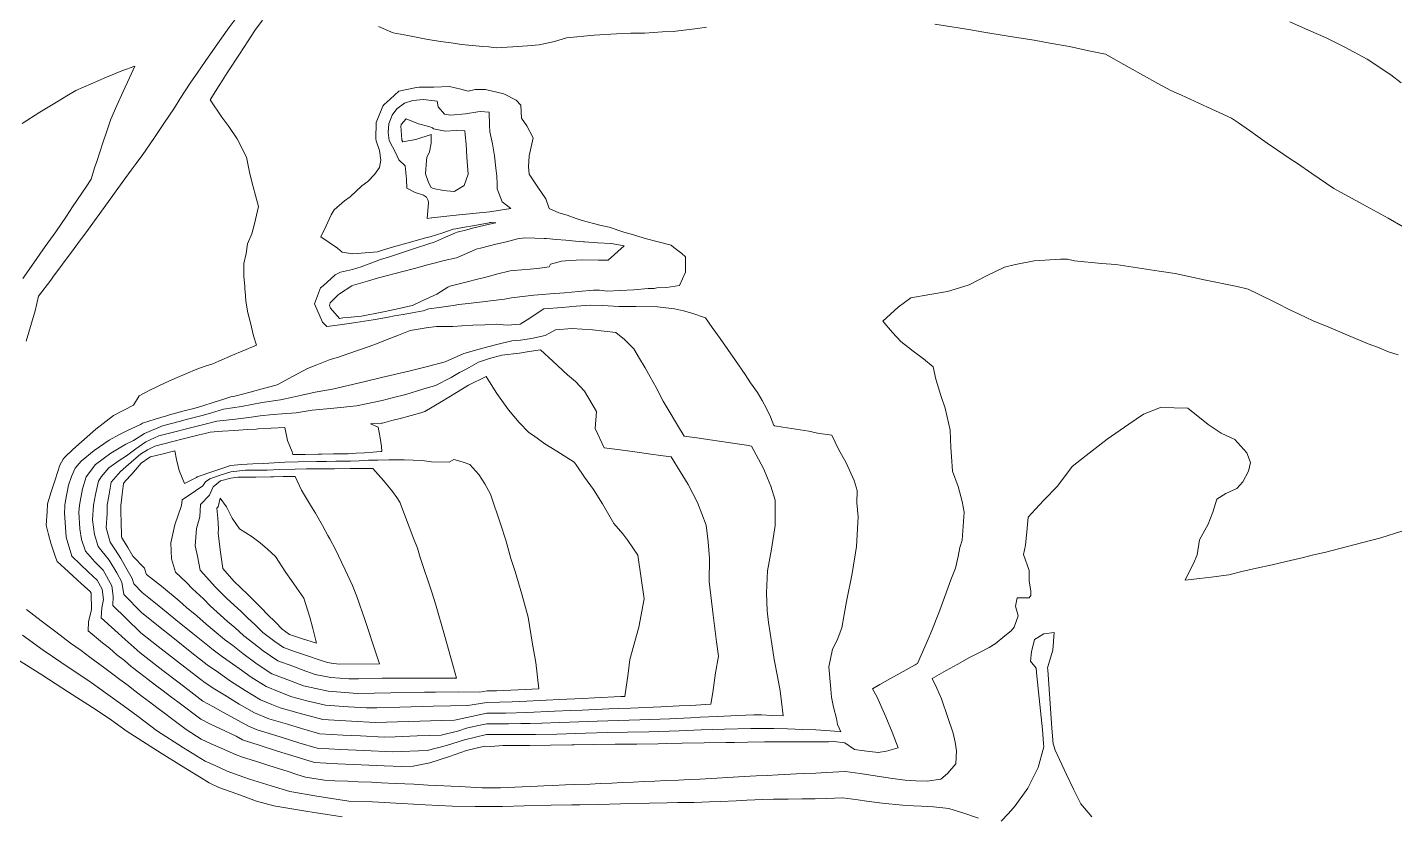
# Model space of a CAD drawing. Header units: inches. Extents: x 11351264 to 11356330, y 6702313 to 6706468.
# Drawn here: x 11355333.5 to 11355670.8, y 6706078.4 to 6706273.3 of the extents above; entities that cross this region are included whole.
import ezdxf

# ---------------------------------------------------------------- set-up
doc = ezdxf.new("R2010")
doc.units = ezdxf.units.IN
doc.header["$MEASUREMENT"] = 0
doc.layers.add('Shumate_Contours_clip1', color=7, linetype='Continuous', lineweight=0)

msp = doc.modelspace()

# ---------------------------------------------------------------- linework, layer by layer
at = {"layer": 'Shumate_Contours_clip1'}
for points, elevation in [([(11355333.13, 6706195.79), (11355334.44, 6706200.26), (11355335.35, 6706203.3), (11355336.21, 6706206.94), (11355339.21, 6706210.9), (11355339.72, 6706211.61), (11355342.11, 6706214.79), (11355345, 6706218.67), (11355346.6, 6706220.85), (11355347.86, 6706222.54), (11355350.7, 6706226.4), (11355353.44, 6706230.26), (11355356.86, 6706234.97), (11355359.08, 6706238.02), (11355360.28, 6706239.66), (11355361.91, 6706241.89), (11355363.58, 6706244.3), (11355364.98, 6706246.35), (11355367.16, 6706249.59), (11355369.73, 6706253.45), (11355371.16, 6706255.7), (11355373.61, 6706259.48), (11355375.48, 6706262.18), (11355377.35, 6706264.88), (11355380.4, 6706269.2), (11355381.35, 6706270.6), (11355383.19, 6706273.13), (11355384.88, 6706275.48)], 1378), ([(11355671.69, 6706192.41), (11355669.32, 6706193.21), (11355666.56, 6706194.33), (11355664.32, 6706195.13), (11355658.98, 6706197.4), (11355654.6, 6706199.27), (11355650.7, 6706200.88), (11355647.23, 6706202.46), (11355644.99, 6706203.56), (11355641.76, 6706205.16), (11355637.22, 6706207.39), (11355634.71, 6706208.62), (11355631.93, 6706209.35), (11355623.78, 6706210.96), (11355616.63, 6706212.54), (11355612.73, 6706213.07), (11355601.99, 6706214.77), (11355598.52, 6706214.99), (11355591.8, 6706215.61), (11355590.1, 6706216.03), (11355588.33, 6706216.05), (11355581.9, 6706215.65), (11355577.23, 6706214.76), (11355574.54, 6706214.07), (11355570.13, 6706211.97), (11355565.81, 6706209.73), (11355563.46, 6706208.99), (11355560.51, 6706208.11), (11355556.13, 6706207.35), (11355551.43, 6706206.52), (11355548.35, 6706204.19), (11355544.52, 6706200.75), (11355546.95, 6706197.95), (11355548.96, 6706195.7), (11355552.03, 6706193.38), (11355554.54, 6706191.46), (11355556.97, 6706189.51), (11355557.6, 6706186.47), (11355558.87, 6706182.38), (11355559.95, 6706179.28), (11355561.14, 6706173.89), (11355561.33, 6706169.56), (11355561.44, 6706167.34), (11355561.75, 6706163.73), (11355563.08, 6706159.95), (11355564.13, 6706156.25), (11355564.59, 6706153.57), (11355564.1, 6706146.74), (11355563.52, 6706144.91), (11355563.11, 6706142.66), (11355562.44, 6706139.81), (11355561.35, 6706136.94), (11355559.8, 6706132.83), (11355558.33, 6706128.74), (11355556.6, 6706124.44), (11355555.68, 6706122.28), (11355554.86, 6706120.41), (11355553.09, 6706116.23), (11355552.77, 6706116.06), (11355552.55, 6706115.94), (11355549.58, 6706114.31), (11355546.42, 6706112.57), (11355543.81, 6706111.06), (11355542.01, 6706110.01), (11355543.06, 6706108.13), (11355545.26, 6706103.13), (11355546.84, 6706099.33), (11355548.35, 6706095.43), (11355545.4, 6706094.62), (11355543.41, 6706094.27), (11355539.96, 6706094.7), (11355537.52, 6706095.05), (11355535.12, 6706096.7), (11355532.41, 6706096.98), (11355531.11, 6706096.93), (11355528.45, 6706096.92), (11355525.78, 6706096.91), (11355522.47, 6706096.9), (11355520.59, 6706096.95), (11355517.95, 6706096.92), (11355515.31, 6706096.89), (11355511.15, 6706096.83), (11355507.94, 6706096.79), (11355505.78, 6706096.75), (11355500.41, 6706096.66), (11355495.03, 6706096.58), (11355491.13, 6706096.52), (11355489.09, 6706096.45), (11355483.8, 6706096.38), (11355478.51, 6706096.31), (11355473.22, 6706096.25), (11355468.36, 6706096.19), (11355467.8, 6706096.17), (11355462.55, 6706096.11), (11355457.42, 6706096.05), (11355450.8, 6706095.98), (11355446.86, 6706095.66), (11355446.23, 6706095.82), (11355441.78, 6706094.77), (11355437.58, 6706093.34), (11355432.77, 6706091.75), (11355428.64, 6706090.91), (11355425.87, 6706090.8), (11355421.52, 6706090.99), (11355415.79, 6706091.25), (11355410.05, 6706091.51), (11355404.31, 6706091.78), (11355399.75, 6706093.19), (11355395.2, 6706094.63), (11355390.65, 6706096.07), (11355387.31, 6706097.13), (11355386.55, 6706097.45), (11355385, 6706098.28), (11355381.11, 6706100.11), (11355378.67, 6706101.3), (11355376.23, 6706102.49), (11355374.25, 6706103.99), (11355372.52, 6706105.31), (11355370.6, 6706106.77), (11355368.81, 6706108.12), (11355366.94, 6706109.53), (11355365.09, 6706110.94), (11355363.29, 6706112.3), (11355361.14, 6706113.97), (11355359.11, 6706115.51), (11355357.42, 6706116.98), (11355355.54, 6706118.4), (11355353.71, 6706120.04), (11355352.01, 6706121.33), (11355348.5, 6706124.28), (11355348.53, 6706126.58), (11355349.26, 6706129.59), (11355349.18, 6706133.61), (11355348.94, 6706134.04), (11355346.82, 6706135.96), (11355344.7, 6706137.87), (11355342.59, 6706139.8), (11355340.79, 6706141.41), (11355340.4, 6706142.5), (11355339.28, 6706145.92), (11355338.66, 6706148.11), (11355338.13, 6706150.38), (11355338.32, 6706153.67), (11355338.43, 6706155.68), (11355339.37, 6706158.63), (11355340.31, 6706161.59), (11355341.49, 6706165.24), (11355342.29, 6706166.69), (11355342.68, 6706167.2), (11355344.69, 6706169.05), (11355350.39, 6706174.13), (11355354.74, 6706177.44), (11355359.65, 6706180.06), (11355361.08, 6706182.35), (11355363.71, 6706183.69), (11355367.48, 6706185.52), (11355369.84, 6706186.57), (11355375.31, 6706188.89), (11355377.37, 6706189.62), (11355379.25, 6706190.24), (11355380.69, 6706190.85), (11355384.09, 6706192.33), (11355386.43, 6706193.34), (11355389.98, 6706194.87), (11355389.29, 6706197.14), (11355388.49, 6706200.33), (11355387.82, 6706202.78), (11355387.38, 6706205.67), (11355387.18, 6706208.18), (11355387.13, 6706208.56), (11355387.1, 6706208.85), (11355387.09, 6706209.43), (11355386.91, 6706211.75), (11355386.91, 6706215), (11355387.47, 6706217.43), (11355387.75, 6706219.84), (11355388.85, 6706222.31), (11355389.48, 6706224.78), (11355390.45, 6706229.09), (11355389.76, 6706231.78), (11355389.17, 6706233.88), (11355388.31, 6706237.12), (11355387.52, 6706241.2), (11355385.23, 6706245.73), (11355383.16, 6706248.79), (11355381.45, 6706251.09), (11355378.56, 6706255.4), (11355380.78, 6706258.95), (11355381.54, 6706260.1), (11355382.79, 6706262.08), (11355385.79, 6706266.7), (11355387.91, 6706269.94), (11355389.58, 6706272.48), (11355391.44, 6706275.02)], 1380), ([(11355501.01, 6706273.29), (11355498.82, 6706273.03), (11355492.84, 6706272.27), (11355490.16, 6706272.16), (11355485.71, 6706271.88), (11355482.37, 6706271.81), (11355478.86, 6706271.65), (11355473.3, 6706271.35), (11355466.5, 6706270.69), (11355463.53, 6706269.83), (11355459.74, 6706269), (11355456.89, 6706268.72), (11355453.22, 6706268.49), (11355449.15, 6706268.2), (11355447.29, 6706268.44), (11355445.82, 6706268.53), (11355440.56, 6706269.09), (11355438.05, 6706269.43), (11355435.43, 6706269.79), (11355431.89, 6706270.37), (11355427.31, 6706271.26), (11355423.75, 6706271.96), (11355420.08, 6706273.47)], 1382), ([(11355676.6, 6706221.92), (11355669.2, 6706226.17), (11355662.88, 6706229.65), (11355655.79, 6706233.52), (11355650.41, 6706237.22), (11355646.87, 6706239.65), (11355645.02, 6706240.86), (11355641.89, 6706242.93), (11355639.34, 6706244.71), (11355637.05, 6706246.31), (11355634.98, 6706247.81), (11355632.26, 6706249.73), (11355630.59, 6706250.9), (11355624.68, 6706253.62), (11355618.19, 6706256.57), (11355615.61, 6706257.71), (11355612.35, 6706259.42), (11355605.35, 6706263.4), (11355599.48, 6706266.66), (11355595.36, 6706267.47), (11355590.62, 6706268.54), (11355585.73, 6706269.39), (11355581.85, 6706270.11), (11355575.98, 6706271.06), (11355568.49, 6706272.27), (11355566.22, 6706272.7), (11355557.37, 6706274.07)], 1382), ([(11355672.41, 6706259.57), (11355669.86, 6706261.59), (11355664.06, 6706265.46), (11355658.56, 6706268.37), (11355653.95, 6706270.69), (11355649.6, 6706272.62), (11355644.96, 6706274.68)], 1384), ([(11355332.35, 6706211.27), (11355334.49, 6706214.33), (11355337.88, 6706219.18), (11355340.47, 6706222.82), (11355343.11, 6706226.68), (11355344.63, 6706228.94), (11355347.99, 6706233.92), (11355349.24, 6706235.79), (11355350.03, 6706238.58), (11355350.59, 6706240.21), (11355352.06, 6706244.79), (11355353.03, 6706247.64), (11355354.09, 6706250.59), (11355355.53, 6706254.01), (11355357.07, 6706257.41), (11355358.63, 6706260.8), (11355360.01, 6706263.73), (11355356.77, 6706262.51), (11355353.01, 6706260.98), (11355349.23, 6706259.35), (11355345.45, 6706257.67), (11355343.19, 6706256.38), (11355341.03, 6706255.1), (11355336.57, 6706252.34), (11355332.21, 6706249.52)], 1376), ([(11355672.6, 6706148.9), (11355667.42, 6706147.29), (11355662.95, 6706146.1), (11355656.93, 6706144.57), (11355653.8, 6706143.76), (11355650.45, 6706142.99), (11355648.29, 6706142.43), (11355644.01, 6706141.43), (11355640.6, 6706140.65), (11355636.76, 6706139.77), (11355633.12, 6706138.93), (11355629.92, 6706138.17), (11355625.53, 6706137.57), (11355622.75, 6706137.23), (11355619.1, 6706136.8), (11355620.22, 6706139.03), (11355621.19, 6706140.98), (11355622.1, 6706143.06), (11355622.67, 6706146.77), (11355624.8, 6706150.68), (11355625.99, 6706153.58), (11355626.95, 6706156.85), (11355629.13, 6706158.19), (11355631.91, 6706159.44), (11355633.39, 6706161.06), (11355634.76, 6706163.77), (11355635.24, 6706165.9), (11355634.38, 6706168.27), (11355631.42, 6706171.58), (11355628.02, 6706173.14), (11355624.83, 6706175.25), (11355619.78, 6706179.28), (11355613.02, 6706179.45), (11355608.82, 6706177.79), (11355605.21, 6706175.33), (11355599.91, 6706171.66), (11355594.69, 6706167.61), (11355591.26, 6706164.88), (11355587.62, 6706160.05), (11355584.23, 6706156.56), (11355582.21, 6706154.35), (11355580.39, 6706152.39), (11355580.13, 6706149.68), (11355579.72, 6706145.43), (11355579.25, 6706143.17), (11355580.65, 6706139.18), (11355580.63, 6706136.7), (11355581.06, 6706134.09), (11355581.06, 6706133.01), (11355580.61, 6706132.44), (11355577.67, 6706132.49), (11355577.23, 6706130.4), (11355577.92, 6706128.03), (11355576.96, 6706125.26), (11355576.23, 6706124.3), (11355574.65, 6706123.06), (11355572.21, 6706121.1), (11355570.73, 6706120.22), (11355568.37, 6706119), (11355565.95, 6706117.73), (11355562.87, 6706115.99), (11355560.2, 6706114.52), (11355556.68, 6706112.56), (11355557.83, 6706110.19), (11355559.04, 6706107.5), (11355560.59, 6706102.89), (11355561.88, 6706099.04), (11355562.42, 6706096.85), (11355562.7, 6706094.72), (11355562.56, 6706091.5), (11355560.45, 6706089.07), (11355558.87, 6706087.69), (11355555.51, 6706087.19), (11355552.69, 6706087.33), (11355550.04, 6706087.47), (11355549.37, 6706087.54), (11355546.35, 6706087.99), (11355542.64, 6706088.53), (11355538.93, 6706089.08), (11355535.22, 6706089.62), (11355530.62, 6706089.36), (11355527.97, 6706089.21), (11355525.32, 6706089.07), (11355523.2, 6706089.04), (11355518.67, 6706088.79), (11355515.98, 6706088.65), (11355513.29, 6706088.5), (11355508.93, 6706088.26), (11355506.27, 6706088.11), (11355503.61, 6706087.96), (11355499.41, 6706087.73), (11355496.77, 6706087.6), (11355494.13, 6706087.47), (11355491.02, 6706087.4), (11355488.24, 6706087.25), (11355485.62, 6706087.14), (11355482.93, 6706086.99), (11355480.23, 6706086.89), (11355477.63, 6706086.74), (11355474.83, 6706086.63), (11355472.32, 6706086.5), (11355468.45, 6706086.41), (11355466.21, 6706086.3), (11355463.03, 6706086.17), (11355460.88, 6706086.05), (11355457.6, 6706085.91), (11355455.55, 6706085.81), (11355450.22, 6706085.56), (11355445.68, 6706085.58), (11355440.07, 6706085.87), (11355438.04, 6706085.96), (11355434.45, 6706086.15), (11355432.31, 6706086.25), (11355428.83, 6706086.43), (11355426.57, 6706086.54), (11355424.22, 6706086.65), (11355420.83, 6706086.82), (11355418.38, 6706086.93), (11355415.09, 6706087.07), (11355412.56, 6706087.19), (11355409.35, 6706087.32), (11355406.75, 6706087.44), (11355402.12, 6706088.19), (11355400.18, 6706088.8), (11355397.57, 6706089.64), (11355395.63, 6706090.26), (11355393.02, 6706091.09), (11355391.08, 6706091.71), (11355388.46, 6706092.53), (11355386.54, 6706093.15), (11355384.81, 6706093.78), (11355381.28, 6706095.37), (11355378.83, 6706096.46), (11355376.38, 6706097.55), (11355372.61, 6706099.93), (11355370.97, 6706101.18), (11355369.03, 6706102.66), (11355367.3, 6706103.97), (11355365.43, 6706105.39), (11355363.63, 6706106.76), (11355361.82, 6706108.12), (11355359.94, 6706109.54), (11355357.98, 6706111.04), (11355356.25, 6706112.31), (11355354.23, 6706113.85), (11355352.57, 6706115.08), (11355348.88, 6706117.86), (11355346.73, 6706119.5), (11355344.1, 6706121.3), (11355340.48, 6706124.05), (11355336.87, 6706126.8), (11355333.26, 6706129.56)], 1378), ([(11355568.14, 6706078.06), (11355564.48, 6706079.3), (11355560.81, 6706080.46), (11355557.02, 6706080.9), (11355554.11, 6706081.03), (11355552.06, 6706081.12), (11355549.42, 6706081.25), (11355544.38, 6706081.79), (11355540.55, 6706082.29), (11355538.37, 6706082.6), (11355534.65, 6706083.07), (11355530.54, 6706082.93), (11355527.86, 6706082.87), (11355524.67, 6706082.85), (11355521.17, 6706082.79), (11355517.59, 6706082.76), (11355514.92, 6706082.66), (11355511, 6706082.51), (11355508.31, 6706082.38), (11355504.44, 6706082.19), (11355501.78, 6706082.09), (11355497.95, 6706081.95), (11355493.99, 6706081.92), (11355491.34, 6706081.86), (11355486.97, 6706081.82), (11355479.81, 6706081.59), (11355474.46, 6706081.43), (11355469.81, 6706081.39), (11355467.77, 6706081.35), (11355462.68, 6706081.31), (11355456.06, 6706081.1), (11355450.72, 6706080.93), (11355443.92, 6706080.97), (11355438.32, 6706081.01), (11355431.58, 6706081.38), (11355425.85, 6706081.71), (11355418.58, 6706082.07), (11355412.8, 6706082.3), (11355404.86, 6706083.5), (11355398.2, 6706084.65), (11355393.61, 6706086.07), (11355388.29, 6706087.68), (11355385.75, 6706088.62), (11355382.75, 6706089.71), (11355379.78, 6706091.08), (11355377.33, 6706092.18), (11355371.96, 6706095.48), (11355365.36, 6706099.71), (11355360.78, 6706103.16), (11355357.06, 6706105.89), (11355353.32, 6706108.59), (11355348.64, 6706111.99), (11355343.79, 6706115.21), (11355341.74, 6706116.61), (11355337.32, 6706119.52), (11355332.29, 6706123.28)], 1376), ([(11355596.1, 6706078.39), (11355593.41, 6706081.59), (11355591.6, 6706085.23), (11355589.84, 6706088.87), (11355588.11, 6706092.53), (11355587.05, 6706094.88), (11355586.69, 6706095.96), (11355586.57, 6706096.41), (11355586.24, 6706100.33), (11355585.87, 6706105.12), (11355585.54, 6706109.9), (11355585.21, 6706114.67), (11355585.18, 6706115.18), (11355586.45, 6706119.52), (11355586.81, 6706123.92), (11355584.22, 6706123.61), (11355581.95, 6706122.14), (11355581.25, 6706119.11), (11355580.96, 6706116.85), (11355582.37, 6706115.08), (11355582.42, 6706114), (11355582.9, 6706109.28), (11355583.41, 6706104.57), (11355583.91, 6706099.86), (11355584.19, 6706096.47), (11355584.22, 6706095.69), (11355582.83, 6706090.57), (11355580.29, 6706085.45), (11355577.18, 6706081.09), (11355575.55, 6706079.19), (11355573.7, 6706077.31)], 1376), ([(11355411.16, 6706078.37), (11355404.8, 6706079.38), (11355402.69, 6706079.72), (11355394.29, 6706081.13), (11355390.01, 6706082.29), (11355386.72, 6706083.48), (11355383.71, 6706084.57), (11355380.7, 6706085.65), (11355378.28, 6706086.82), (11355375.92, 6706088.27), (11355371.48, 6706091.01), (11355366.49, 6706094.13), (11355364.68, 6706095.27), (11355358.05, 6706099.49), (11355354.18, 6706102.23), (11355350.46, 6706104.8), (11355343.62, 6706109.19), (11355337, 6706113.43), (11355330.34, 6706117.69)], 1374)]:
    msp.add_lwpolyline(points, dxfattribs=dict(at, elevation=elevation))
for points, elevation in [([(11355404.33, 6706205.06), (11355405.82, 6706208.96), (11355406.48, 6706209.47), (11355409.44, 6706212.18), (11355410.72, 6706212.88), (11355413.72, 6706213.55), (11355415.81, 6706214.16), (11355417.77, 6706214.89), (11355420.63, 6706215.98), (11355422.57, 6706216.57), (11355425.55, 6706217.53), (11355428.52, 6706218.5), (11355432.99, 6706219.98), (11355433.67, 6706220.19), (11355436.62, 6706221.49), (11355439.12, 6706222.6), (11355439.48, 6706222.74), (11355441.55, 6706223.26), (11355443.63, 6706223.77), (11355447.52, 6706224.74), (11355447.86, 6706224.82), (11355449.03, 6706225.04), (11355447.81, 6706225.1), (11355447.6, 6706225.08), (11355447.37, 6706225.06), (11355443.41, 6706224.32), (11355441.29, 6706223.93), (11355439.17, 6706223.55), (11355438.52, 6706223.43), (11355435.94, 6706222.56), (11355432.85, 6706221.58), (11355431.69, 6706221.32), (11355427.39, 6706220.11), (11355424.39, 6706219.24), (11355421.37, 6706218.35), (11355419.83, 6706217.84), (11355414.84, 6706217.43), (11355413.65, 6706217.35), (11355411.11, 6706217.76), (11355409.98, 6706218.75), (11355405.87, 6706221.57), (11355407.17, 6706224.31), (11355408.43, 6706227), (11355409.15, 6706228.28), (11355411.73, 6706230.45), (11355413.1, 6706231.47), (11355416.01, 6706234.2), (11355417.45, 6706235.24), (11355419.12, 6706236.99), (11355420.32, 6706238.69), (11355420.69, 6706240.48), (11355420.31, 6706242.86), (11355419.52, 6706245.23), (11355419.45, 6706245.8), (11355419.49, 6706249.83), (11355421.18, 6706253.8), (11355421.48, 6706254.21), (11355422.98, 6706255.59), (11355425.11, 6706257.51), (11355429.49, 6706258.45), (11355430.16, 6706258.5), (11355431.65, 6706258.5), (11355433.79, 6706258.55), (11355437.59, 6706258.65), (11355440.38, 6706258.03), (11355442.18, 6706257.54), (11355443.96, 6706257.96), (11355446.51, 6706257.97), (11355451.03, 6706256.84), (11355454.1, 6706255.34), (11355455.2, 6706254.06), (11355455.35, 6706250.83), (11355456.68, 6706249), (11355458.22, 6706245.98), (11355457.29, 6706241.53), (11355457.1, 6706238.89), (11355457.26, 6706237.08), (11355459.43, 6706233.86), (11355461.42, 6706230.96), (11355462.17, 6706228.56), (11355464.62, 6706227.49), (11355466.61, 6706226.95), (11355468.85, 6706226.12), (11355470.33, 6706225.57), (11355474.71, 6706224.48), (11355477.04, 6706223.97), (11355480.61, 6706222.72), (11355482.4, 6706222.24), (11355486.19, 6706221.12), (11355488.75, 6706220.46), (11355492.3, 6706219.49), (11355492.96, 6706218.95), (11355494.94, 6706217.42), (11355495.87, 6706216.66), (11355495.87, 6706212.88), (11355494.34, 6706209.53), (11355491.19, 6706209.09), (11355488.79, 6706209.02), (11355488.08, 6706208.81), (11355486.6, 6706208.86), (11355483.1, 6706208.53), (11355479.74, 6706208.3), (11355476.52, 6706208.15), (11355474.61, 6706208.4), (11355473.16, 6706208.4), (11355469.47, 6706208.09), (11355465.95, 6706207.78), (11355462.42, 6706207.47), (11355460.57, 6706207.32), (11355458.4, 6706207.14), (11355454.95, 6706206.74), (11355452.94, 6706206.51), (11355451.15, 6706206.21), (11355447.76, 6706205.79), (11355445.72, 6706205.54), (11355442.2, 6706205.11), (11355439.9, 6706204.85), (11355438.5, 6706204.62), (11355435.03, 6706204.11), (11355432.51, 6706203.79), (11355431.11, 6706203.34), (11355428.38, 6706202.81), (11355426.2, 6706202.42), (11355424.08, 6706202.06), (11355422.45, 6706201.76), (11355421.16, 6706201.51), (11355418.76, 6706201.1), (11355416.68, 6706200.75), (11355414.51, 6706200.4), (11355412.88, 6706200.2), (11355410.54, 6706199.83), (11355407.38, 6706199.44), (11355406.3, 6706200.52)], 1382), ([(11355422.46, 6706247.34), (11355422.63, 6706249.48), (11355423.43, 6706251.58), (11355424.62, 6706253.16), (11355426.54, 6706254.58), (11355428.6, 6706255.23), (11355431.16, 6706255.47), (11355434.58, 6706255.08), (11355434.82, 6706253.63), (11355436.39, 6706251.86), (11355437.88, 6706251.63), (11355441.59, 6706251.97), (11355444.58, 6706252.43), (11355445.18, 6706252.51), (11355447.44, 6706252.35), (11355447.52, 6706249.15), (11355447.6, 6706247.51), (11355448.21, 6706244.53), (11355448.71, 6706241.54), (11355449.08, 6706238.53), (11355449.27, 6706236.52), (11355449.33, 6706235.76), (11355449.35, 6706235.42), (11355449.37, 6706233.4), (11355450.62, 6706230.19), (11355452.76, 6706228.56), (11355450.09, 6706228.14), (11355447.55, 6706227.75), (11355445, 6706227.52), (11355441.74, 6706227.2), (11355440.74, 6706227.06), (11355436.92, 6706226.64), (11355433.23, 6706226.26), (11355433.14, 6706226.24), (11355432.11, 6706226.11), (11355432.44, 6706229.94), (11355432.32, 6706230.56), (11355431.97, 6706231.35), (11355431.17, 6706231.83), (11355429.15, 6706232.52), (11355427.1, 6706233.56), (11355427.02, 6706235.81), (11355426.64, 6706239.07), (11355425.14, 6706240.62), (11355424.28, 6706242.39), (11355422.7, 6706245.37)], 1384), ([(11355425.63, 6706248.95), (11355425.66, 6706249.14), (11355425.72, 6706249.33), (11355426.89, 6706250.69), (11355430, 6706249.49), (11355432.52, 6706248.81), (11355433.42, 6706248.48), (11355433.64, 6706248.24), (11355436.51, 6706247.67), (11355439.27, 6706247.8), (11355441.4, 6706247.77), (11355441.44, 6706246.73), (11355441.73, 6706244.43), (11355441.92, 6706241.28), (11355442.18, 6706237.07), (11355441.27, 6706234.28), (11355438.89, 6706232.85), (11355438.78, 6706232.79), (11355438.75, 6706232.78), (11355438.71, 6706232.78), (11355438.67, 6706232.8), (11355436.1, 6706233.04), (11355433.62, 6706233.48), (11355432.98, 6706233.86), (11355432.31, 6706235.26), (11355431.72, 6706237.13), (11355431.98, 6706240.38), (11355432.02, 6706241.13), (11355432.65, 6706242.55), (11355433.11, 6706244.71), (11355433.07, 6706246.87), (11355429.29, 6706245.61), (11355426.53, 6706245.08), (11355426.1, 6706245.02), (11355425.88, 6706245.4), (11355425.83, 6706245.5)], 1386), ([(11355408.01, 6706204.64), (11355408.16, 6706205.27), (11355410.03, 6706207.14), (11355410.44, 6706207.52), (11355413.55, 6706209.5), (11355413.96, 6706209.63), (11355417.36, 6706210.62), (11355420.09, 6706211.42), (11355420.78, 6706211.64), (11355425.78, 6706212.94), (11355428.97, 6706213.78), (11355432.15, 6706214.63), (11355434.15, 6706215.19), (11355436.26, 6706215.7), (11355439.31, 6706216.43), (11355440.34, 6706216.82), (11355444.18, 6706218.49), (11355445.63, 6706218.89), (11355449.05, 6706219.73), (11355451.71, 6706220.38), (11355454.36, 6706221.04), (11355456.2, 6706221.35), (11355458.7, 6706221.28), (11355460.95, 6706221.19), (11355461.24, 6706221.18), (11355461.52, 6706221.16), (11355463.91, 6706220.95), (11355466.29, 6706220.75), (11355468.68, 6706220.54), (11355470.69, 6706220.37), (11355470.95, 6706220.34), (11355474.24, 6706220.12), (11355477.39, 6706219.93), (11355477.53, 6706219.89), (11355480.73, 6706219.37), (11355476.78, 6706215.8), (11355474.4, 6706215.79), (11355470.53, 6706215.89), (11355467.25, 6706215.72), (11355465.21, 6706215.56), (11355462.53, 6706214.8), (11355462.18, 6706214.17), (11355459.88, 6706213.88), (11355457.53, 6706213.62), (11355453.4, 6706213.25), (11355452.56, 6706213.16), (11355449.24, 6706212.32), (11355447.27, 6706211.82), (11355445.29, 6706211.32), (11355444.89, 6706211.19), (11355441.63, 6706210.36), (11355439.65, 6706209.86), (11355437.69, 6706209.38), (11355437.17, 6706209.19), (11355434.47, 6706207.44), (11355430.86, 6706205.74), (11355428.69, 6706204.72), (11355428.38, 6706204.64), (11355425.18, 6706203.91), (11355421.72, 6706203.15), (11355419.68, 6706202.74), (11355417.11, 6706202.21), (11355415.89, 6706202.02), (11355413.33, 6706201.76), (11355411.26, 6706201.55), (11355410.46, 6706201.42), (11355408.26, 6706203.97)], 1384), ([(11355342.64, 6706153.41), (11355342.67, 6706154.96), (11355342.7, 6706155.35), (11355342.86, 6706156.37), (11355343.64, 6706160.26), (11355344.36, 6706162.41), (11355345.24, 6706164.44), (11355346.71, 6706166.24), (11355349.91, 6706168.86), (11355353.62, 6706171.35), (11355356.03, 6706172.67), (11355358, 6706173.69), (11355361.4, 6706175.27), (11355361.9, 6706175.58), (11355364.99, 6706176.58), (11355367.79, 6706177.42), (11355368.53, 6706177.61), (11355372.17, 6706178.59), (11355374.22, 6706179.14), (11355376.27, 6706179.68), (11355379.76, 6706180.83), (11355381.72, 6706181.46), (11355383.68, 6706182.09), (11355384.66, 6706182.26), (11355388.44, 6706183.24), (11355391.95, 6706184.21), (11355392.35, 6706184.28), (11355395.1, 6706185.05), (11355399.02, 6706187.16), (11355402.56, 6706189.04), (11355404.91, 6706190.01), (11355408.16, 6706191.26), (11355410.2, 6706191.9), (11355412.5, 6706192.67), (11355417.51, 6706194.39), (11355419.59, 6706195.18), (11355421.84, 6706196.05), (11355425.07, 6706197.31), (11355427.94, 6706198.48), (11355431.85, 6706199.13), (11355434.41, 6706199.44), (11355438.46, 6706199.47), (11355440.68, 6706199.6), (11355443.34, 6706199.75), (11355446.37, 6706199.89), (11355449.17, 6706200.03), (11355451.81, 6706199.81), (11355455.03, 6706200), (11355456.76, 6706201.07), (11355460.86, 6706203.8), (11355465.41, 6706204.15), (11355468.9, 6706204.42), (11355472.4, 6706204.7), (11355475.48, 6706204.59), (11355479.4, 6706204.39), (11355483.63, 6706204.39), (11355488.92, 6706204.32), (11355490.98, 6706204.05), (11355493.1, 6706203.79), (11355495.38, 6706203.28), (11355497.38, 6706202.71), (11355500.78, 6706201.56), (11355502.39, 6706199.19), (11355504.42, 6706196.46), (11355508.14, 6706191.04), (11355510.55, 6706187.56), (11355511.85, 6706185.56), (11355513.61, 6706183.12), (11355514.75, 6706181.21), (11355515.84, 6706179.24), (11355516.81, 6706177.14), (11355517.61, 6706174.98), (11355517.69, 6706174.97), (11355517.77, 6706174.95), (11355519.85, 6706174.63), (11355522.01, 6706174.29), (11355524.17, 6706173.95), (11355526.31, 6706173.6), (11355528.4, 6706173.15), (11355531.94, 6706172.61), (11355533.58, 6706169.2), (11355535.48, 6706165.82), (11355537.46, 6706161.45), (11355538.22, 6706158.96), (11355538.14, 6706155.91), (11355538.46, 6706152.42), (11355538.02, 6706145.16), (11355536.95, 6706138.49), (11355535.59, 6706131.57), (11355535, 6706128.31), (11355534.4, 6706125.02), (11355533.23, 6706122.05), (11355532.15, 6706119.76), (11355531.23, 6706115.43), (11355531.73, 6706109.93), (11355531.9, 6706107.93), (11355532.39, 6706105.49), (11355533.08, 6706102.69), (11355533.33, 6706101.21), (11355534.15, 6706099.37), (11355532.6, 6706099.52), (11355530.43, 6706099.7), (11355527.98, 6706099.85), (11355524.82, 6706099.93), (11355521.01, 6706100.1), (11355517.6, 6706100.25), (11355514.63, 6706100.23), (11355511.94, 6706100.2), (11355505.46, 6706100.05), (11355499.73, 6706099.91), (11355494.29, 6706099.67), (11355486.81, 6706099.4), (11355481.55, 6706099.3), (11355476.66, 6706099.21), (11355471.19, 6706099.1), (11355464.07, 6706098.85), (11355458.85, 6706098.77), (11355453.55, 6706098.75), (11355446.76, 6706098.69), (11355441.28, 6706097.45), (11355436.88, 6706096.02), (11355432.13, 6706094.78), (11355423.66, 6706094.46), (11355416.46, 6706094.79), (11355410.72, 6706095.06), (11355404.99, 6706095.35), (11355400.42, 6706096.71), (11355395.86, 6706098.12), (11355390.18, 6706099.88), (11355388.04, 6706100.79), (11355383.63, 6706103.21), (11355381.1, 6706104.61), (11355379.19, 6706105.64), (11355376.77, 6706106.99), (11355373.06, 6706109.83), (11355370.55, 6706111.73), (11355366.91, 6706114.51), (11355361.3, 6706118.89), (11355357.59, 6706122.19), (11355355.02, 6706124.45), (11355351.66, 6706127.55), (11355351.86, 6706130.03), (11355352.28, 6706132.05), (11355351.9, 6706134.58), (11355350.66, 6706136.84), (11355348.56, 6706138.82), (11355346.45, 6706140.74), (11355344.45, 6706142.75), (11355343.03, 6706147.43)], 1382), ([(11355346.13, 6706153.58), (11355346.31, 6706155.34), (11355347.08, 6706159.41), (11355347.99, 6706162.35), (11355350.28, 6706165.38), (11355354.03, 6706168.2), (11355357.72, 6706170.37), (11355359.63, 6706171.33), (11355362.35, 6706173.06), (11355366.82, 6706174.92), (11355370.95, 6706175.99), (11355373, 6706176.54), (11355376.62, 6706177.47), (11355378.63, 6706178.06), (11355381.87, 6706179.01), (11355386.33, 6706179.67), (11355391.41, 6706180.7), (11355395.91, 6706181.34), (11355398.97, 6706182), (11355401.15, 6706182.52), (11355404.45, 6706183.27), (11355408.72, 6706183.99), (11355412.62, 6706184.88), (11355416.49, 6706185.78), (11355420.87, 6706186.83), (11355422.96, 6706187.34), (11355427.93, 6706188.52), (11355432.22, 6706189.59), (11355436.52, 6706190.68), (11355441.15, 6706192.78), (11355444.94, 6706193.87), (11355447.1, 6706194.46), (11355449.27, 6706195), (11355453.03, 6706195.88), (11355455.1, 6706196.04), (11355457.88, 6706196.48), (11355461.22, 6706197.19), (11355463.74, 6706198.62), (11355467.83, 6706198.95), (11355472.9, 6706198.59), (11355478.62, 6706197.95), (11355480.77, 6706196.22), (11355483.1, 6706193.94), (11355484.49, 6706191.55), (11355485.93, 6706189.24), (11355487.14, 6706187.03), (11355488.59, 6706184.4), (11355490.32, 6706181), (11355491.59, 6706178.93), (11355493.86, 6706175.09), (11355495.5, 6706172.38), (11355498.63, 6706171.94), (11355501.97, 6706171.47), (11355504.19, 6706171.15), (11355506.41, 6706170.81), (11355509.14, 6706170.39), (11355510.92, 6706170.12), (11355512.11, 6706169.93), (11355513.88, 6706166.69), (11355515.19, 6706164.22), (11355516.1, 6706161.99), (11355516.88, 6706160.01), (11355517.99, 6706156.58), (11355517.95, 6706150.36), (11355517.1, 6706144.5), (11355516.11, 6706139.11), (11355515.8, 6706133.72), (11355516.02, 6706129.24), (11355516.29, 6706126.36), (11355517.13, 6706121.11), (11355517.76, 6706117.22), (11355518.54, 6706113.05), (11355519.17, 6706109.5), (11355519.54, 6706106.83), (11355519.94, 6706103.3), (11355517.12, 6706103.46), (11355514.56, 6706103.6), (11355512.74, 6706103.57), (11355508.72, 6706103.46), (11355503.65, 6706103.19), (11355499.44, 6706102.98), (11355497.05, 6706102.87), (11355492.01, 6706102.63), (11355484.55, 6706102.33), (11355479.31, 6706102.19), (11355474.06, 6706102.06), (11355467.21, 6706101.8), (11355464.72, 6706101.71), (11355460.39, 6706101.5), (11355457.49, 6706101.45), (11355455.19, 6706101.41), (11355452.14, 6706101.4), (11355449.88, 6706101.39), (11355446.79, 6706101.37), (11355444.34, 6706100.84), (11355441.85, 6706100.29), (11355439.89, 6706099.65), (11355435.55, 6706098.58), (11355429.64, 6706098.36), (11355424.21, 6706098.17), (11355421.47, 6706098.08), (11355415.66, 6706098.38), (11355411.39, 6706098.59), (11355405.66, 6706098.9), (11355401.08, 6706100.18), (11355397.67, 6706101.24), (11355393.03, 6706102.61), (11355389.52, 6706104.1), (11355385.75, 6706106.2), (11355382.18, 6706108.43), (11355379.71, 6706109.95), (11355377.31, 6706111.46), (11355374.13, 6706113.92), (11355370.52, 6706116.71), (11355365.73, 6706120.47), (11355361.46, 6706123.84), (11355357.82, 6706127.35), (11355354.56, 6706130.56), (11355354.59, 6706132.88), (11355354.31, 6706135.45), (11355352.16, 6706139.29), (11355350.14, 6706141.38), (11355347.77, 6706143.97), (11355346.81, 6706146.89), (11355346.39, 6706149.49)], 1384), ([(11355349.49, 6706151.69), (11355349.8, 6706155.36), (11355350.23, 6706157.94), (11355350.79, 6706160.21), (11355351.05, 6706161.29), (11355351.64, 6706162.34), (11355353.6, 6706164.59), (11355356.12, 6706166.34), (11355357.94, 6706167.55), (11355360.23, 6706169.26), (11355362.71, 6706170.97), (11355365.87, 6706172.47), (11355369.48, 6706173.33), (11355373.37, 6706174.37), (11355376.96, 6706175.26), (11355380.17, 6706176.11), (11355384.81, 6706176.6), (11355388.08, 6706176.96), (11355390.91, 6706177.37), (11355394.08, 6706177.68), (11355396.36, 6706177.86), (11355399.76, 6706178.16), (11355403.69, 6706178.75), (11355408.27, 6706179.23), (11355410.75, 6706179.46), (11355414.63, 6706179.89), (11355417.04, 6706180.38), (11355420.99, 6706181.19), (11355423.49, 6706181.83), (11355426.8, 6706182.65), (11355431.01, 6706183.95), (11355434.17, 6706184.9), (11355438.01, 6706186.87), (11355440.11, 6706188.07), (11355441.93, 6706189.03), (11355444.73, 6706190.67), (11355447.52, 6706191.56), (11355450.49, 6706192.35), (11355454.87, 6706192.89), (11355457.31, 6706193.24), (11355460.05, 6706193.67), (11355463.1, 6706190.92), (11355466.75, 6706187.52), (11355468.73, 6706185.9), (11355470.92, 6706183.51), (11355473.89, 6706178.5), (11355473.52, 6706174.24), (11355475.77, 6706169.45), (11355479.74, 6706169), (11355483.35, 6706168.52), (11355487.25, 6706167.95), (11355489.67, 6706167.62), (11355492.27, 6706167.25), (11355494.52, 6706163.68), (11355496.54, 6706160.41), (11355498.82, 6706155.96), (11355500.96, 6706150.39), (11355501.47, 6706146.29), (11355501.8, 6706142.18), (11355501.67, 6706136.51), (11355502.69, 6706128.15), (11355503.51, 6706121.62), (11355504, 6706118.07), (11355503.27, 6706113.99), (11355502.6, 6706109.11), (11355502.09, 6706106.19), (11355497.16, 6706105.92), (11355494.28, 6706105.79), (11355489.75, 6706105.55), (11355482.31, 6706105.22), (11355479.36, 6706105.12), (11355476.96, 6706105.04), (11355470.33, 6706104.76), (11355467.58, 6706104.65), (11355463.49, 6706104.47), (11355456.73, 6706104.14), (11355451.55, 6706104.03), (11355446.83, 6706104), (11355443.08, 6706103.19), (11355438.87, 6706102.26), (11355435.67, 6706102.2), (11355427.61, 6706101.95), (11355419.29, 6706101.69), (11355413.46, 6706102.02), (11355406.33, 6706102.43), (11355400.55, 6706103.99), (11355395.85, 6706105.3), (11355393.81, 6706106.15), (11355390.95, 6706107.32), (11355387.2, 6706109.61), (11355383.61, 6706111.92), (11355380.63, 6706114.01), (11355377.84, 6706115.91), (11355374.08, 6706118.88), (11355369.33, 6706122.67), (11355365.79, 6706125.49), (11355361.62, 6706128.82), (11355357.23, 6706133.32), (11355356.75, 6706136.33), (11355355.54, 6706138.62), (11355353.66, 6706141.74), (11355350.9, 6706145.11), (11355350.01, 6706148.06)], 1386), ([(11355352.93, 6706149.75), (11355353.12, 6706153.37), (11355353.19, 6706155.37), (11355353.62, 6706158.06), (11355354.1, 6706160.98), (11355356.48, 6706163.61), (11355357.1, 6706164.2), (11355359.69, 6706166.49), (11355361.34, 6706167.93), (11355363.06, 6706169.03), (11355364.9, 6706169.94), (11355369.33, 6706171.03), (11355371.94, 6706171.68), (11355375.86, 6706172.7), (11355377.3, 6706173.03), (11355378.54, 6706173.33), (11355381.61, 6706173.58), (11355384.66, 6706173.8), (11355387.71, 6706174.01), (11355389.91, 6706174.12), (11355390.43, 6706174.18), (11355393.58, 6706174.34), (11355397.02, 6706174.49), (11355397.66, 6706171.32), (11355398.79, 6706168.51), (11355399, 6706167.82), (11355402, 6706167.87), (11355405.24, 6706167.92), (11355406, 6706167.93), (11355409.02, 6706167.98), (11355412.58, 6706168.04), (11355414.62, 6706168.16), (11355416.66, 6706168.29), (11355418.7, 6706168.42), (11355420.7, 6706168.55), (11355420.75, 6706168.55), (11355420.95, 6706168.56), (11355420.8, 6706169.86), (11355420.49, 6706171.99), (11355420.05, 6706174.59), (11355418.12, 6706175.39), (11355420.87, 6706175.57), (11355421.12, 6706175.61), (11355423.36, 6706176.21), (11355425.75, 6706176.85), (11355428.14, 6706177.48), (11355430.53, 6706178.11), (11355431.55, 6706178.46), (11355435.57, 6706180.86), (11355439.36, 6706183.18), (11355442.32, 6706184.99), (11355446.67, 6706187.06), (11355447.51, 6706185.75), (11355449.33, 6706182.88), (11355452.18, 6706178.83), (11355454.81, 6706175.73), (11355457.2, 6706173.3), (11355458.31, 6706172.57), (11355461.14, 6706170.49), (11355464.09, 6706168.69), (11355468.41, 6706165.99), (11355468.89, 6706165.26), (11355470.93, 6706162.23), (11355473.14, 6706159.23), (11355475.37, 6706155.65), (11355478.19, 6706150.82), (11355480.35, 6706148.24), (11355481.64, 6706146.64), (11355484.11, 6706142.96), (11355485.66, 6706132.25), (11355484.33, 6706125.19), (11355482.07, 6706117.27), (11355481.7, 6706113.81), (11355480.87, 6706108.11), (11355480.11, 6706108.08), (11355479.9, 6706108.07), (11355473.37, 6706107.77), (11355470.48, 6706107.64), (11355466.56, 6706107.46), (11355459.77, 6706107.15), (11355456.67, 6706106.97), (11355453.04, 6706106.79), (11355446.86, 6706106.66), (11355442.11, 6706105.85), (11355433.55, 6706105.7), (11355430.92, 6706105.62), (11355425.33, 6706105.5), (11355419.69, 6706105.34), (11355417.12, 6706105.28), (11355412.71, 6706105.55), (11355406.99, 6706105.93), (11355402.38, 6706107.03), (11355398.69, 6706108.02), (11355395.58, 6706109.29), (11355392.39, 6706110.54), (11355388.72, 6706112.85), (11355385.71, 6706114.99), (11355381.58, 6706117.91), (11355378.99, 6706119.91), (11355378.37, 6706120.35), (11355377.55, 6706121), (11355374.3, 6706123.66), (11355370.13, 6706127.05), (11355368.16, 6706128.63), (11355365.95, 6706130.43), (11355363.45, 6706132.44), (11355361.78, 6706133.8), (11355359.75, 6706135.94), (11355359.33, 6706137.26), (11355357.79, 6706139.96), (11355356.52, 6706142.15), (11355355.19, 6706144.23), (11355353.9, 6706146.21)], 1388), ([(11355356.52, 6706155.39), (11355356.57, 6706155.81), (11355356.85, 6706158.06), (11355357.17, 6706160.67), (11355357.6, 6706161.27), (11355359.23, 6706162.98), (11355361.54, 6706165.71), (11355363.41, 6706167), (11355363.84, 6706167.23), (11355366.65, 6706167.94), (11355369.88, 6706168.75), (11355370.22, 6706166.62), (11355370.95, 6706163.9), (11355372.26, 6706160.72), (11355375.22, 6706162.17), (11355375.36, 6706162.31), (11355375.57, 6706162.44), (11355379.26, 6706163.69), (11355381.42, 6706164.41), (11355383.58, 6706165.1), (11355386.3, 6706165.35), (11355389.12, 6706165.57), (11355391.76, 6706165.64), (11355396.96, 6706165.97), (11355400.3, 6706166.05), (11355404.76, 6706166.1), (11355407.23, 6706166.13), (11355409.56, 6706166.16), (11355413.22, 6706166.23), (11355415.3, 6706166.32), (11355417.63, 6706166.43), (11355419.93, 6706166.48), (11355422.65, 6706166.54), (11355426.45, 6706166.56), (11355430.86, 6706166.33), (11355433.18, 6706166.06), (11355437.52, 6706165.94), (11355438.69, 6706166.59), (11355440.75, 6706166.01), (11355442.66, 6706165.41), (11355444.82, 6706162.9), (11355446.35, 6706160.59), (11355447.75, 6706158.09), (11355450.27, 6706150.45), (11355451.51, 6706146.73), (11355452.73, 6706142.2), (11355453.82, 6706139), (11355455.44, 6706133.39), (11355457.01, 6706127.67), (11355458.09, 6706121.03), (11355458.89, 6706116.47), (11355459.65, 6706110.04), (11355454.56, 6706109.79), (11355449.23, 6706109.53), (11355446.9, 6706109.47), (11355445.11, 6706109.19), (11355439.76, 6706109.24), (11355434.12, 6706109.17), (11355431.45, 6706109.18), (11355423.18, 6706109.05), (11355414.95, 6706108.87), (11355407.65, 6706109.41), (11355401.56, 6706110.76), (11355398.42, 6706111.99), (11355393.81, 6706113.74), (11355390.18, 6706116.13), (11355386.64, 6706118.73), (11355384.12, 6706120.69), (11355382.08, 6706122.22), (11355379.59, 6706124.31), (11355377.55, 6706125.98), (11355375.27, 6706128.05), (11355372.75, 6706130.08), (11355370.94, 6706131.74), (11355366.59, 6706135.37), (11355362.83, 6706138.26), (11355362.7, 6706138.62), (11355362.4, 6706139.8), (11355359.52, 6706142.79), (11355358.22, 6706144.92), (11355356.91, 6706147.05), (11355356.77, 6706147.26), (11355356.66, 6706147.65), (11355356.58, 6706151.39), (11355356.55, 6706153.39)], 1390), ([(11355369.02, 6706142.1), (11355368.87, 6706146.06), (11355369.83, 6706150.51), (11355371.47, 6706155.24), (11355371.62, 6706156.63), (11355374.92, 6706158.88), (11355376.72, 6706160.12), (11355377.4, 6706161.06), (11355378.49, 6706161.85), (11355381.03, 6706162.77), (11355383.63, 6706163.55), (11355387.29, 6706163.95), (11355390.01, 6706163.95), (11355392.65, 6706164), (11355395.57, 6706164.15), (11355399.57, 6706164.22), (11355402.34, 6706164.27), (11355404.29, 6706164.29), (11355406.75, 6706164.31), (11355409.21, 6706164.34), (11355413.14, 6706164.38), (11355413.86, 6706164.39), (11355414.72, 6706164.42), (11355418.73, 6706164.43), (11355421.3, 6706161.45), (11355423.55, 6706158.69), (11355424.59, 6706157.27), (11355425.33, 6706156.04), (11355428.84, 6706146.95), (11355429.7, 6706144.73), (11355430.41, 6706142.41), (11355433.25, 6706133.87), (11355434.15, 6706130.95), (11355436.39, 6706123.22), (11355438.52, 6706115.63), (11355439.32, 6706112.6), (11355437.23, 6706112.61), (11355429.36, 6706112.65), (11355426.23, 6706112.6), (11355421.04, 6706112.6), (11355415.16, 6706112.49), (11355412.77, 6706112.47), (11355408.3, 6706112.84), (11355404.49, 6706113.57), (11355401.27, 6706114.73), (11355398.93, 6706115.58), (11355395.24, 6706116.93), (11355391.65, 6706119.42), (11355389.33, 6706121.21), (11355386.88, 6706123.07), (11355384.65, 6706125.13), (11355382.85, 6706126.64), (11355381.1, 6706128.19), (11355378.54, 6706130.52), (11355376.89, 6706132.18), (11355374.2, 6706134.65), (11355372.71, 6706136.24), (11355369.97, 6706138.8)], 1392), ([(11355374.88, 6706145.33), (11355375.2, 6706149.55), (11355375.99, 6706152.43), (11355376.2, 6706155.53), (11355378.42, 6706157.81), (11355379.3, 6706159.9), (11355381.15, 6706161.31), (11355383.68, 6706162.03), (11355385.41, 6706162.28), (11355387.61, 6706162.26), (11355389.86, 6706162.28), (11355393.55, 6706162.34), (11355394.22, 6706162.36), (11355396.57, 6706162.4), (11355399.5, 6706162.43), (11355401.09, 6706159.08), (11355403.3, 6706155.38), (11355404.54, 6706153.38), (11355406.27, 6706150.33), (11355407.61, 6706147.86), (11355408.1, 6706147.01), (11355409.47, 6706144.41), (11355410.98, 6706141.3), (11355411.85, 6706139.35), (11355413.72, 6706135.52), (11355414.75, 6706132.82), (11355416.84, 6706126.86), (11355419.55, 6706118.67), (11355420.33, 6706116.14), (11355410.59, 6706116.09), (11355408.95, 6706116.22), (11355407.55, 6706116.49), (11355405.47, 6706117.15), (11355402.54, 6706118.14), (11355399.61, 6706119.16), (11355396.68, 6706120.17), (11355394.53, 6706121.72), (11355391.58, 6706123.9), (11355389.66, 6706125.8), (11355387.81, 6706127.51), (11355386.2, 6706129.08), (11355382.69, 6706132.26), (11355379.88, 6706135.08), (11355376.06, 6706139.26), (11355375.4, 6706142.79)], 1394), ([(11355380.22, 6706154.56), (11355380.5, 6706154.96), (11355381.04, 6706157.03), (11355382.62, 6706154.89), (11355383.95, 6706152.17), (11355385.76, 6706149.51), (11355388.89, 6706147.52), (11355390.92, 6706146.07), (11355392.68, 6706144.47), (11355394.66, 6706142.67), (11355397.22, 6706138.75), (11355398.62, 6706136.75), (11355399.93, 6706134.87), (11355401.68, 6706132.42), (11355403.15, 6706127.71), (11355403.86, 6706124.9), (11355404.77, 6706121.25), (11355401.08, 6706122.45), (11355398.14, 6706123.43), (11355396.33, 6706124.73), (11355394.67, 6706126.46), (11355392.72, 6706128.38), (11355391.26, 6706129.89), (11355387.84, 6706133.29), (11355384.4, 6706136.62), (11355381.72, 6706139.69), (11355381.37, 6706141.99), (11355381.04, 6706144.3), (11355380.51, 6706148.44), (11355380.64, 6706149.54), (11355380.45, 6706152.17)], 1396)]:
    msp.add_lwpolyline(points, close=True, dxfattribs=dict(at, elevation=elevation))

doc.saveas('drawing.dxf')
